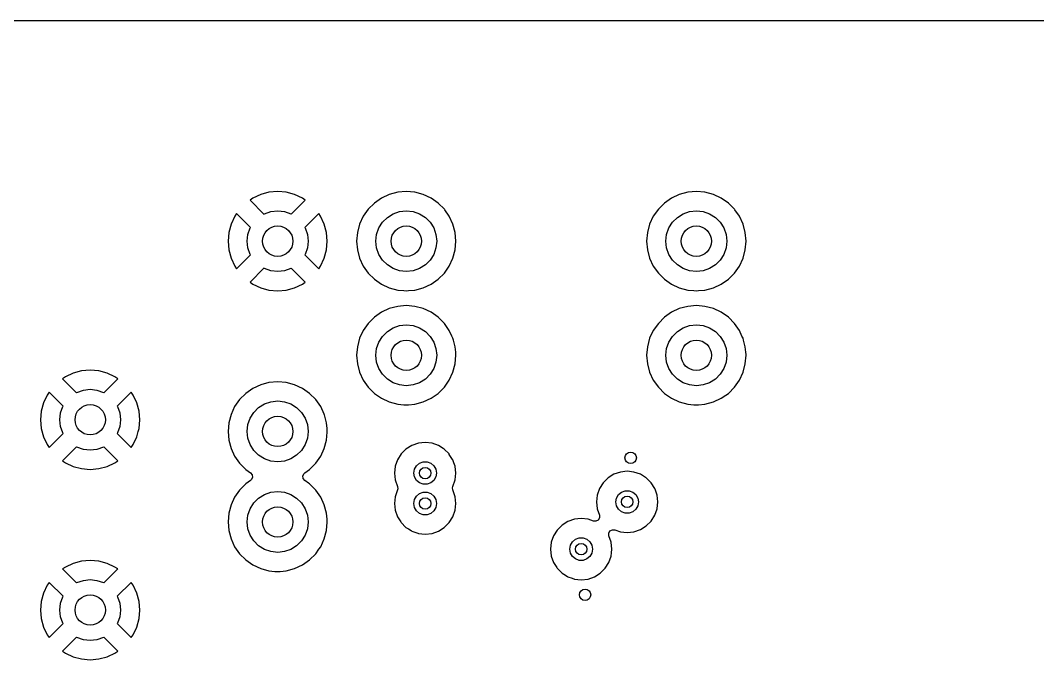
# Model space of a CAD drawing. Extents: x 2.85 to 10.26, y -4.55 to -2.42.
# Drawn here: x 5.699 to 6.752, y -3.083 to -2.421 of the extents above; entities that cross this region are included whole.
import ezdxf

# ---------------------------------------------------------------- set-up
doc = ezdxf.new("R2010")
doc.units = 0
doc.header["$MEASUREMENT"] = 0
doc.layers.add('BLACK', color=7, linetype='CONTINUOUS')

msp = doc.modelspace()

# ---------------------------------------------------------------- linework, layer by layer
at = {"layer": 'BLACK', "linetype": 'CONTINUOUS'}
for p, q in [((3.8435, -2.4213), (10.0473, -2.4213)), ((5.9656, -2.5984), (5.9566, -2.5992)), ((5.9745, -2.5992), (5.9656, -2.5984)), ((5.9656, -2.5984), (5.9656, -2.5984)), ((6.0986, -2.5984), (6.0897, -2.5992)), ((6.1075, -2.5992), (6.0986, -2.5984)), ((6.0986, -2.5984), (6.0986, -2.5984)), ((6.3986, -2.5984), (6.3897, -2.5992)), ((6.4075, -2.5992), (6.3986, -2.5984)), ((6.3986, -2.5984), (6.3986, -2.5984)), ((5.9399, -2.6053), (5.937, -2.6073)), ((5.937, -2.6073), (5.937, -2.6073)), ((5.937, -2.6073), (5.9514, -2.6217)), ((5.948, -2.6015), (5.9399, -2.6053)), ((5.9399, -2.6053), (5.9399, -2.6053)), ((5.9566, -2.5992), (5.948, -2.6015)), ((5.948, -2.6015), (5.948, -2.6015)), ((5.9566, -2.5992), (5.9566, -2.5992)), ((5.9831, -2.6015), (5.9745, -2.5992)), ((5.9745, -2.5992), (5.9745, -2.5992)), ((5.9797, -2.6217), (5.9941, -2.6073)), ((5.9912, -2.6053), (5.9831, -2.6015)), ((5.9831, -2.6015), (5.9831, -2.6015)), ((5.9941, -2.6073), (5.9912, -2.6053)), ((6.0729, -2.6053), (6.0656, -2.6104)), ((6.081, -2.6015), (6.0729, -2.6053)), ((6.0729, -2.6053), (6.0729, -2.6053)), ((6.0897, -2.5992), (6.081, -2.6015)), ((6.081, -2.6015), (6.081, -2.6015)), ((6.0897, -2.5992), (6.0897, -2.5992)), ((6.1162, -2.6015), (6.1075, -2.5992)), ((6.1075, -2.5992), (6.1075, -2.5992)), ((6.1075, -2.5992), (6.1075, -2.5992)), ((6.1075, -2.5992), (6.1075, -2.5992)), ((6.1075, -2.5992), (6.1075, -2.5992)), ((6.1243, -2.6053), (6.1162, -2.6015)), ((6.1162, -2.6015), (6.1162, -2.6015)), ((6.1317, -2.6104), (6.1243, -2.6053)), ((6.1243, -2.6053), (6.1243, -2.6053)), ((6.3729, -2.6053), (6.3656, -2.6104)), ((6.381, -2.6015), (6.3729, -2.6053)), ((6.3729, -2.6053), (6.3729, -2.6053)), ((6.3897, -2.5992), (6.381, -2.6015)), ((6.381, -2.6015), (6.381, -2.6015)), ((6.3897, -2.5992), (6.3897, -2.5992)), ((6.4162, -2.6015), (6.4075, -2.5992)), ((6.4075, -2.5992), (6.4075, -2.5992)), ((6.4075, -2.5992), (6.4075, -2.5992)), ((6.4075, -2.5992), (6.4075, -2.5992)), ((6.4075, -2.5992), (6.4075, -2.5992)), ((6.4243, -2.6053), (6.4162, -2.6015)), ((6.4162, -2.6015), (6.4162, -2.6015)), ((6.4317, -2.6104), (6.4243, -2.6053)), ((6.4243, -2.6053), (6.4243, -2.6053)), ((5.9519, -2.6214), (5.9585, -2.6191)), ((5.9585, -2.6191), (5.9656, -2.6183)), ((5.9656, -2.6183), (5.9726, -2.6191)), ((5.9726, -2.6191), (5.9792, -2.6214)), ((6.0593, -2.6168), (6.0541, -2.6241)), ((6.0656, -2.6104), (6.0593, -2.6168)), ((6.085, -2.6214), (6.0916, -2.6191)), ((6.0916, -2.6191), (6.0986, -2.6183)), ((6.0986, -2.6183), (6.1056, -2.6191)), ((6.1056, -2.6191), (6.1123, -2.6214)), ((6.138, -2.6168), (6.1317, -2.6104)), ((6.1385, -2.6174), (6.138, -2.6168)), ((6.1431, -2.6241), (6.1385, -2.6174)), ((6.3593, -2.6168), (6.3541, -2.6241)), ((6.3656, -2.6104), (6.3593, -2.6168)), ((6.385, -2.6214), (6.3916, -2.6191)), ((6.3916, -2.6191), (6.3986, -2.6183)), ((6.3986, -2.6183), (6.4056, -2.6191)), ((6.4056, -2.6191), (6.4123, -2.6214)), ((6.438, -2.6168), (6.4317, -2.6104)), ((6.4385, -2.6174), (6.438, -2.6168)), ((6.4431, -2.6241), (6.4385, -2.6174)), ((5.9211, -2.6241), (5.9173, -2.6322)), ((5.9231, -2.6212), (5.9211, -2.6241)), ((5.9211, -2.6241), (5.9211, -2.6241)), ((5.9375, -2.6357), (5.9231, -2.6212)), ((5.9231, -2.6212), (5.9231, -2.6212)), ((5.9514, -2.6217), (5.9519, -2.6214)), ((5.9792, -2.6214), (5.9797, -2.6217)), ((6.008, -2.6212), (5.9936, -2.6357)), ((6.01, -2.6241), (6.008, -2.6212)), ((6.0138, -2.6322), (6.01, -2.6241)), ((6.01, -2.6241), (6.01, -2.6241)), ((6.0541, -2.6241), (6.0503, -2.6322)), ((6.0541, -2.6241), (6.0541, -2.6241)), ((6.0702, -2.6361), (6.074, -2.6302)), ((6.074, -2.6302), (6.079, -2.6252)), ((6.079, -2.6252), (6.085, -2.6214)), ((6.1123, -2.6214), (6.1183, -2.6252)), ((6.1183, -2.6252), (6.1232, -2.6302)), ((6.1232, -2.6302), (6.127, -2.6361)), ((6.1469, -2.6322), (6.1431, -2.6241)), ((6.3541, -2.6241), (6.3503, -2.6322)), ((6.3541, -2.6241), (6.3541, -2.6241)), ((6.3702, -2.6361), (6.374, -2.6302)), ((6.374, -2.6302), (6.379, -2.6252)), ((6.379, -2.6252), (6.385, -2.6214)), ((6.4123, -2.6214), (6.4183, -2.6252)), ((6.4183, -2.6252), (6.4232, -2.6302)), ((6.4232, -2.6302), (6.427, -2.6361)), ((6.4469, -2.6322), (6.4431, -2.6241)), ((5.915, -2.6409), (5.9142, -2.6498)), ((5.9173, -2.6322), (5.915, -2.6409)), ((5.915, -2.6409), (5.915, -2.6409)), ((5.9173, -2.6322), (5.9173, -2.6322)), ((5.9348, -2.6428), (5.9372, -2.6361)), ((5.9372, -2.6361), (5.9375, -2.6357)), ((5.9936, -2.6357), (5.9939, -2.6361)), ((5.9939, -2.6361), (5.9963, -2.6428)), ((6.0161, -2.6409), (6.0138, -2.6322)), ((6.0138, -2.6322), (6.0138, -2.6322)), ((6.0169, -2.6498), (6.0161, -2.6409)), ((6.0161, -2.6409), (6.0161, -2.6409)), ((6.048, -2.6409), (6.0472, -2.6498)), ((6.0503, -2.6322), (6.048, -2.6409)), ((6.048, -2.6409), (6.048, -2.6409)), ((6.0503, -2.6322), (6.0503, -2.6322)), ((6.0679, -2.6428), (6.0702, -2.6361)), ((6.127, -2.6361), (6.1293, -2.6428)), ((6.1492, -2.6409), (6.1469, -2.6322)), ((6.15, -2.6498), (6.1492, -2.6409)), ((6.348, -2.6409), (6.3472, -2.6498)), ((6.3503, -2.6322), (6.348, -2.6409)), ((6.348, -2.6409), (6.348, -2.6409)), ((6.3503, -2.6322), (6.3503, -2.6322)), ((6.3679, -2.6428), (6.3702, -2.6361)), ((6.427, -2.6361), (6.4293, -2.6428)), ((6.4492, -2.6409), (6.4469, -2.6322)), ((6.45, -2.6498), (6.4492, -2.6409)), ((5.9142, -2.6498), (5.915, -2.6587)), ((5.9142, -2.6498), (5.9142, -2.6498)), ((5.9341, -2.6498), (5.9348, -2.6428)), ((5.9348, -2.6568), (5.9341, -2.6498)), ((5.9963, -2.6428), (5.997, -2.6498)), ((5.997, -2.6498), (5.9963, -2.6568)), ((6.0161, -2.6587), (6.0169, -2.6498)), ((6.0169, -2.6498), (6.0169, -2.6498)), ((6.0169, -2.6498), (6.0169, -2.6498)), ((6.0472, -2.6498), (6.048, -2.6587)), ((6.0472, -2.6498), (6.0472, -2.6498)), ((6.0671, -2.6498), (6.0679, -2.6428)), ((6.0679, -2.6568), (6.0671, -2.6498)), ((6.1293, -2.6428), (6.1301, -2.6498)), ((6.1301, -2.6498), (6.1293, -2.6568)), ((6.1492, -2.6587), (6.15, -2.6498)), ((6.15, -2.6498), (6.15, -2.6498)), ((6.3472, -2.6498), (6.348, -2.6587)), ((6.3472, -2.6498), (6.3472, -2.6498)), ((6.3671, -2.6498), (6.3679, -2.6428)), ((6.3679, -2.6568), (6.3671, -2.6498)), ((6.4293, -2.6428), (6.4301, -2.6498)), ((6.4301, -2.6498), (6.4293, -2.6568)), ((6.4492, -2.6587), (6.45, -2.6498)), ((5.915, -2.6587), (5.915, -2.6587)), ((5.915, -2.6587), (5.9173, -2.6674)), ((5.9372, -2.6635), (5.9348, -2.6568)), ((5.9963, -2.6568), (5.9939, -2.6635)), ((6.0138, -2.6674), (6.0161, -2.6587)), ((6.0161, -2.6587), (6.0161, -2.6587)), ((6.048, -2.6587), (6.048, -2.6587)), ((6.048, -2.6587), (6.0503, -2.6674)), ((6.0702, -2.6635), (6.0679, -2.6568)), ((6.1293, -2.6568), (6.127, -2.6635)), ((6.1469, -2.6674), (6.1492, -2.6587)), ((6.348, -2.6587), (6.348, -2.6587)), ((6.348, -2.6587), (6.3503, -2.6674)), ((6.3702, -2.6635), (6.3679, -2.6568)), ((6.4293, -2.6568), (6.427, -2.6635)), ((6.4469, -2.6674), (6.4492, -2.6587)), ((5.9173, -2.6674), (5.9173, -2.6674)), ((5.9173, -2.6674), (5.9211, -2.6755)), ((5.9231, -2.6784), (5.9375, -2.664)), ((5.9375, -2.664), (5.9372, -2.6635)), ((5.9939, -2.6635), (5.9936, -2.664)), ((5.9936, -2.664), (6.008, -2.6784)), ((6.01, -2.6755), (6.0138, -2.6674)), ((6.0138, -2.6674), (6.0138, -2.6674)), ((6.0503, -2.6674), (6.0503, -2.6674)), ((6.0503, -2.6674), (6.0541, -2.6755)), ((6.074, -2.6694), (6.0702, -2.6635)), ((6.079, -2.6744), (6.074, -2.6694)), ((6.1232, -2.6694), (6.1183, -2.6744)), ((6.127, -2.6635), (6.1232, -2.6694)), ((6.1431, -2.6755), (6.1469, -2.6674)), ((6.3503, -2.6674), (6.3503, -2.6674)), ((6.3503, -2.6674), (6.3541, -2.6755)), ((6.374, -2.6694), (6.3702, -2.6635)), ((6.379, -2.6744), (6.374, -2.6694)), ((6.4232, -2.6694), (6.4183, -2.6744)), ((6.427, -2.6635), (6.4232, -2.6694)), ((6.4431, -2.6755), (6.4469, -2.6674)), ((5.9211, -2.6755), (5.9231, -2.6784)), ((5.9514, -2.6779), (5.937, -2.6923)), ((5.9519, -2.6782), (5.9514, -2.6779)), ((5.9585, -2.6805), (5.9519, -2.6782)), ((5.9656, -2.6813), (5.9585, -2.6805)), ((5.9726, -2.6805), (5.9656, -2.6813)), ((5.9792, -2.6782), (5.9726, -2.6805)), ((5.9797, -2.6779), (5.9792, -2.6782)), ((5.9941, -2.6923), (5.9797, -2.6779)), ((6.008, -2.6784), (6.01, -2.6755)), ((6.0541, -2.6755), (6.0541, -2.6755)), ((6.0541, -2.6755), (6.0593, -2.6828)), ((6.0593, -2.6828), (6.0656, -2.6892)), ((6.085, -2.6782), (6.079, -2.6744)), ((6.0916, -2.6805), (6.085, -2.6782)), ((6.0986, -2.6813), (6.0916, -2.6805)), ((6.1056, -2.6805), (6.0986, -2.6813)), ((6.1123, -2.6782), (6.1056, -2.6805)), ((6.1183, -2.6744), (6.1123, -2.6782)), ((6.1317, -2.6892), (6.138, -2.6828)), ((6.138, -2.6828), (6.1431, -2.6755)), ((6.3541, -2.6755), (6.3541, -2.6755)), ((6.3541, -2.6755), (6.3593, -2.6828)), ((6.3593, -2.6828), (6.3656, -2.6892)), ((6.385, -2.6782), (6.379, -2.6744)), ((6.3916, -2.6805), (6.385, -2.6782)), ((6.3986, -2.6813), (6.3916, -2.6805)), ((6.4056, -2.6805), (6.3986, -2.6813)), ((6.4123, -2.6782), (6.4056, -2.6805)), ((6.4183, -2.6744), (6.4123, -2.6782)), ((6.4317, -2.6892), (6.438, -2.6828)), ((6.438, -2.6828), (6.4431, -2.6755)), ((5.937, -2.6923), (5.9399, -2.6943)), ((5.9912, -2.6943), (5.9941, -2.6923)), ((6.0656, -2.6892), (6.0656, -2.6892)), ((6.0656, -2.6892), (6.0729, -2.6943)), ((6.1243, -2.6943), (6.1317, -2.6892)), ((6.3656, -2.6892), (6.3656, -2.6892)), ((6.3656, -2.6892), (6.3729, -2.6943)), ((6.4243, -2.6943), (6.4317, -2.6892)), ((5.9399, -2.6943), (5.9399, -2.6943)), ((5.9399, -2.6943), (5.948, -2.6981)), ((5.948, -2.6981), (5.948, -2.6981)), ((5.948, -2.6981), (5.9566, -2.7004)), ((5.9566, -2.7004), (5.9566, -2.7004)), ((5.9566, -2.7004), (5.9656, -2.7012)), ((5.9656, -2.7012), (5.9745, -2.7004)), ((5.9656, -2.7012), (5.9656, -2.7012)), ((5.9745, -2.7004), (5.9831, -2.6981)), ((5.9745, -2.7004), (5.9745, -2.7004)), ((5.9831, -2.6981), (5.9912, -2.6943)), ((5.9831, -2.6981), (5.9831, -2.6981)), ((6.0729, -2.6943), (6.081, -2.6981)), ((6.081, -2.6981), (6.0897, -2.7004)), ((6.0897, -2.7004), (6.0961, -2.701)), ((6.0961, -2.701), (6.0986, -2.7012)), ((6.0986, -2.7012), (6.1009, -2.701)), ((6.0986, -2.7012), (6.0986, -2.7012)), ((6.0986, -2.7012), (6.0986, -2.7012)), ((6.1009, -2.701), (6.1075, -2.7004)), ((6.1075, -2.7004), (6.1162, -2.6981)), ((6.1162, -2.6981), (6.1243, -2.6943)), ((6.3729, -2.6943), (6.381, -2.6981)), ((6.381, -2.6981), (6.3897, -2.7004)), ((6.3897, -2.7004), (6.3961, -2.701)), ((6.3961, -2.701), (6.3986, -2.7012)), ((6.3986, -2.7012), (6.4009, -2.701)), ((6.3986, -2.7012), (6.3986, -2.7012)), ((6.3986, -2.7012), (6.3986, -2.7012)), ((6.4009, -2.701), (6.4075, -2.7004)), ((6.4075, -2.7004), (6.4162, -2.6981)), ((6.4162, -2.6981), (6.4243, -2.6943)), ((6.0729, -2.7234), (6.0656, -2.7285)), ((6.081, -2.7196), (6.0729, -2.7234)), ((6.0729, -2.7234), (6.0729, -2.7234)), ((6.0897, -2.7173), (6.081, -2.7196)), ((6.081, -2.7196), (6.081, -2.7196)), ((6.0986, -2.7165), (6.0897, -2.7173)), ((6.0897, -2.7173), (6.0897, -2.7173)), ((6.1075, -2.7173), (6.0986, -2.7165)), ((6.0986, -2.7165), (6.0986, -2.7165)), ((6.1162, -2.7196), (6.1075, -2.7173)), ((6.1075, -2.7173), (6.1075, -2.7173)), ((6.1075, -2.7173), (6.1075, -2.7173)), ((6.1075, -2.7173), (6.1075, -2.7173)), ((6.1075, -2.7173), (6.1075, -2.7173)), ((6.1243, -2.7234), (6.1162, -2.7196)), ((6.1162, -2.7196), (6.1162, -2.7196)), ((6.1317, -2.7285), (6.1243, -2.7234)), ((6.1243, -2.7234), (6.1243, -2.7234)), ((6.3729, -2.7234), (6.3656, -2.7285)), ((6.381, -2.7196), (6.3729, -2.7234)), ((6.3729, -2.7234), (6.3729, -2.7234)), ((6.3897, -2.7173), (6.381, -2.7196)), ((6.381, -2.7196), (6.381, -2.7196)), ((6.3986, -2.7165), (6.3897, -2.7173)), ((6.3897, -2.7173), (6.3897, -2.7173)), ((6.4075, -2.7173), (6.3986, -2.7165)), ((6.3986, -2.7165), (6.3986, -2.7165)), ((6.4162, -2.7196), (6.4075, -2.7173)), ((6.4075, -2.7173), (6.4075, -2.7173)), ((6.4075, -2.7173), (6.4075, -2.7173)), ((6.4075, -2.7173), (6.4075, -2.7173)), ((6.4075, -2.7173), (6.4075, -2.7173)), ((6.4243, -2.7234), (6.4162, -2.7196)), ((6.4162, -2.7196), (6.4162, -2.7196)), ((6.4317, -2.7285), (6.4243, -2.7234)), ((6.4243, -2.7234), (6.4243, -2.7234)), ((6.0593, -2.7349), (6.0541, -2.7422)), ((6.0656, -2.7285), (6.0593, -2.7349)), ((6.138, -2.7349), (6.1317, -2.7285)), ((6.1381, -2.735), (6.138, -2.7349)), ((6.1431, -2.7422), (6.1381, -2.735)), ((6.3593, -2.7349), (6.3541, -2.7422)), ((6.3656, -2.7285), (6.3593, -2.7349)), ((6.438, -2.7349), (6.4317, -2.7285)), ((6.4381, -2.735), (6.438, -2.7349)), ((6.4431, -2.7422), (6.4381, -2.735)), ((6.0541, -2.7422), (6.0503, -2.7503)), ((6.0541, -2.7422), (6.0541, -2.7422)), ((6.074, -2.7483), (6.079, -2.7433)), ((6.079, -2.7433), (6.085, -2.7395)), ((6.085, -2.7395), (6.0916, -2.7372)), ((6.0916, -2.7372), (6.0986, -2.7364)), ((6.0986, -2.7364), (6.1056, -2.7372)), ((6.1056, -2.7372), (6.1123, -2.7395)), ((6.1123, -2.7395), (6.1183, -2.7433)), ((6.1183, -2.7433), (6.1232, -2.7483)), ((6.1458, -2.748), (6.1431, -2.7422)), ((6.3541, -2.7422), (6.3503, -2.7503)), ((6.3541, -2.7422), (6.3541, -2.7422)), ((6.374, -2.7483), (6.379, -2.7433)), ((6.379, -2.7433), (6.385, -2.7395)), ((6.385, -2.7395), (6.3916, -2.7372)), ((6.3916, -2.7372), (6.3986, -2.7364)), ((6.3986, -2.7364), (6.4056, -2.7372)), ((6.4056, -2.7372), (6.4123, -2.7395)), ((6.4123, -2.7395), (6.4183, -2.7433)), ((6.4183, -2.7433), (6.4232, -2.7483)), ((6.4458, -2.748), (6.4431, -2.7422)), ((6.0503, -2.7503), (6.048, -2.759)), ((6.0503, -2.7503), (6.0503, -2.7503)), ((6.0679, -2.7609), (6.0702, -2.7542)), ((6.0702, -2.7542), (6.074, -2.7483)), ((6.1232, -2.7483), (6.127, -2.7542)), ((6.127, -2.7542), (6.1293, -2.7609)), ((6.1469, -2.7503), (6.1458, -2.748)), ((6.1475, -2.7524), (6.1469, -2.7503)), ((6.1469, -2.7503), (6.1469, -2.7503)), ((6.1492, -2.759), (6.1475, -2.7524)), ((6.3503, -2.7503), (6.348, -2.759)), ((6.3503, -2.7503), (6.3503, -2.7503)), ((6.3679, -2.7609), (6.3702, -2.7542)), ((6.3702, -2.7542), (6.374, -2.7483)), ((6.4232, -2.7483), (6.427, -2.7542)), ((6.427, -2.7542), (6.4293, -2.7609)), ((6.4469, -2.7503), (6.4458, -2.748)), ((6.4475, -2.7524), (6.4469, -2.7503)), ((6.4469, -2.7503), (6.4469, -2.7503)), ((6.4492, -2.759), (6.4475, -2.7524)), ((6.048, -2.759), (6.0472, -2.7679)), ((6.048, -2.759), (6.048, -2.759)), ((6.0671, -2.7679), (6.0679, -2.7609)), ((6.1293, -2.7609), (6.1301, -2.7679)), ((6.1497, -2.7648), (6.1492, -2.759)), ((6.1499, -2.7671), (6.1497, -2.7648)), ((6.15, -2.7679), (6.1499, -2.7671)), ((6.348, -2.759), (6.3472, -2.7679)), ((6.348, -2.759), (6.348, -2.759)), ((6.3671, -2.7679), (6.3679, -2.7609)), ((6.4293, -2.7609), (6.4301, -2.7679)), ((6.4497, -2.7648), (6.4492, -2.759)), ((6.45, -2.7671), (6.4497, -2.7648)), ((6.45, -2.7679), (6.45, -2.7671)), ((6.0472, -2.7679), (6.0472, -2.7679)), ((6.0472, -2.7679), (6.048, -2.7768)), ((6.048, -2.7768), (6.048, -2.7768)), ((6.048, -2.7768), (6.0503, -2.7855)), ((6.0679, -2.7749), (6.0671, -2.7679)), ((6.0702, -2.7816), (6.0679, -2.7749)), ((6.1293, -2.7749), (6.127, -2.7816)), ((6.1301, -2.7679), (6.1293, -2.7749)), ((6.1469, -2.7855), (6.1492, -2.7768)), ((6.1492, -2.7768), (6.15, -2.7679)), ((6.15, -2.7679), (6.15, -2.7679)), ((6.3472, -2.7679), (6.348, -2.7768)), ((6.3472, -2.7679), (6.3472, -2.7679)), ((6.348, -2.7768), (6.348, -2.7768)), ((6.348, -2.7768), (6.3503, -2.7855)), ((6.3679, -2.7749), (6.3671, -2.7679)), ((6.3702, -2.7816), (6.3679, -2.7749)), ((6.4293, -2.7749), (6.427, -2.7816)), ((6.4301, -2.7679), (6.4293, -2.7749)), ((6.4469, -2.7855), (6.4492, -2.7768)), ((6.4492, -2.7768), (6.45, -2.7679)), ((5.7541, -2.7864), (5.746, -2.7902)), ((5.7627, -2.784), (5.7541, -2.7864)), ((5.7541, -2.7864), (5.7541, -2.7864)), ((5.7717, -2.7833), (5.7627, -2.784)), ((5.7627, -2.784), (5.7627, -2.784)), ((5.7806, -2.784), (5.7717, -2.7833)), ((5.7717, -2.7833), (5.7717, -2.7833)), ((5.7892, -2.7864), (5.7806, -2.784)), ((5.7806, -2.784), (5.7806, -2.784)), ((5.7973, -2.7902), (5.7892, -2.7864)), ((5.7892, -2.7864), (5.7892, -2.7864)), ((6.0503, -2.7855), (6.0503, -2.7855)), ((6.0503, -2.7855), (6.0541, -2.7936)), ((6.074, -2.7876), (6.0702, -2.7816)), ((6.079, -2.7925), (6.074, -2.7876)), ((6.1232, -2.7876), (6.1183, -2.7925)), ((6.127, -2.7816), (6.1232, -2.7876)), ((6.1431, -2.7936), (6.1469, -2.7855)), ((6.3503, -2.7855), (6.3503, -2.7855)), ((6.3503, -2.7855), (6.3541, -2.7936)), ((6.374, -2.7876), (6.3702, -2.7816)), ((6.379, -2.7925), (6.374, -2.7876)), ((6.4232, -2.7876), (6.4183, -2.7925)), ((6.427, -2.7816), (6.4232, -2.7876)), ((6.4431, -2.7936), (6.4469, -2.7855)), ((5.746, -2.7902), (5.7431, -2.7922)), ((5.7431, -2.7922), (5.7431, -2.7922)), ((5.7431, -2.7922), (5.7575, -2.8066)), ((5.746, -2.7902), (5.746, -2.7902)), ((5.7858, -2.8066), (5.8002, -2.7922)), ((5.8002, -2.7922), (5.7973, -2.7902)), ((5.948, -2.7984), (5.9399, -2.8021)), ((5.9566, -2.796), (5.948, -2.7984)), ((5.948, -2.7984), (5.948, -2.7984)), ((5.9656, -2.7953), (5.9566, -2.796)), ((5.9566, -2.796), (5.9566, -2.796)), ((5.9745, -2.796), (5.9656, -2.7953)), ((5.9656, -2.7953), (5.9656, -2.7953)), ((5.9831, -2.7984), (5.9745, -2.796)), ((5.9745, -2.796), (5.9745, -2.796)), ((5.9745, -2.796), (5.9745, -2.796)), ((5.9745, -2.796), (5.9745, -2.796)), ((5.9745, -2.796), (5.9745, -2.796)), ((5.9912, -2.8021), (5.9831, -2.7984)), ((5.9831, -2.7984), (5.9831, -2.7984)), ((6.0541, -2.7936), (6.0541, -2.7936)), ((6.0541, -2.7936), (6.0593, -2.801)), ((6.085, -2.7963), (6.079, -2.7925)), ((6.0916, -2.7986), (6.085, -2.7963)), ((6.0986, -2.7994), (6.0916, -2.7986)), ((6.1056, -2.7986), (6.0986, -2.7994)), ((6.1123, -2.7963), (6.1056, -2.7986)), ((6.1183, -2.7925), (6.1123, -2.7963)), ((6.138, -2.801), (6.1431, -2.7936)), ((6.3541, -2.7936), (6.3541, -2.7936)), ((6.3541, -2.7936), (6.3593, -2.801)), ((6.385, -2.7963), (6.379, -2.7925)), ((6.3916, -2.7986), (6.385, -2.7963)), ((6.3986, -2.7994), (6.3916, -2.7986)), ((6.4056, -2.7986), (6.3986, -2.7994)), ((6.4123, -2.7963), (6.4056, -2.7986)), ((6.4183, -2.7925), (6.4123, -2.7963)), ((6.438, -2.801), (6.4431, -2.7936)), ((5.7272, -2.809), (5.7234, -2.8171)), ((5.7292, -2.8061), (5.7272, -2.809)), ((5.7272, -2.809), (5.7272, -2.809)), ((5.7436, -2.8205), (5.7292, -2.8061)), ((5.7292, -2.8061), (5.7292, -2.8061)), ((5.7575, -2.8066), (5.758, -2.8063)), ((5.758, -2.8063), (5.7646, -2.8039)), ((5.7646, -2.8039), (5.7717, -2.8031)), ((5.7717, -2.8031), (5.7787, -2.8039)), ((5.7787, -2.8039), (5.7853, -2.8063)), ((5.7853, -2.8063), (5.7858, -2.8066)), ((5.8141, -2.8061), (5.7997, -2.8205)), ((5.8161, -2.809), (5.8141, -2.8061)), ((5.8199, -2.8171), (5.8161, -2.809)), ((5.8161, -2.809), (5.8161, -2.809)), ((5.9325, -2.8073), (5.9262, -2.8136)), ((5.9399, -2.8021), (5.9325, -2.8073)), ((5.9399, -2.8021), (5.9399, -2.8021)), ((5.9986, -2.8073), (5.9912, -2.8021)), ((5.9912, -2.8021), (5.9912, -2.8021)), ((6.0049, -2.8136), (5.9986, -2.8073)), ((6.0593, -2.801), (6.0656, -2.8073)), ((6.0656, -2.8073), (6.0656, -2.8073)), ((6.0656, -2.8073), (6.0729, -2.8124)), ((6.1243, -2.8124), (6.1317, -2.8073)), ((6.1317, -2.8073), (6.138, -2.801)), ((6.3593, -2.801), (6.3656, -2.8073)), ((6.3656, -2.8073), (6.3656, -2.8073)), ((6.3656, -2.8073), (6.3729, -2.8124)), ((6.4243, -2.8124), (6.4291, -2.8091)), ((6.4291, -2.8091), (6.4317, -2.8073)), ((6.4317, -2.8073), (6.438, -2.801)), ((5.7234, -2.8171), (5.7211, -2.8257)), ((5.7234, -2.8171), (5.7234, -2.8171)), ((5.8222, -2.8257), (5.8199, -2.8171)), ((5.8199, -2.8171), (5.8199, -2.8171)), ((5.9262, -2.8136), (5.921, -2.821)), ((5.9459, -2.822), (5.9519, -2.8183)), ((5.9519, -2.8183), (5.9585, -2.8159)), ((5.9585, -2.8159), (5.9656, -2.8152)), ((5.9656, -2.8152), (5.9726, -2.8159)), ((5.9726, -2.8159), (5.9792, -2.8183)), ((5.9792, -2.8183), (5.9852, -2.822)), ((6.0101, -2.821), (6.0049, -2.8136)), ((6.0049, -2.8136), (6.0049, -2.8136)), ((6.0729, -2.8124), (6.081, -2.8162)), ((6.081, -2.8162), (6.0897, -2.8185)), ((6.0897, -2.8185), (6.0961, -2.8191)), ((6.0961, -2.8191), (6.0986, -2.8193)), ((6.0986, -2.8193), (6.1009, -2.8191)), ((6.0986, -2.8193), (6.0986, -2.8193)), ((6.0986, -2.8193), (6.0986, -2.8193)), ((6.1009, -2.8191), (6.1075, -2.8185)), ((6.1075, -2.8185), (6.1162, -2.8162)), ((6.1162, -2.8162), (6.1243, -2.8124)), ((6.3729, -2.8124), (6.381, -2.8162)), ((6.381, -2.8162), (6.3897, -2.8185)), ((6.3897, -2.8185), (6.3961, -2.8191)), ((6.3961, -2.8191), (6.3986, -2.8193)), ((6.3986, -2.8193), (6.4009, -2.8191)), ((6.3986, -2.8193), (6.3986, -2.8193)), ((6.3986, -2.8193), (6.3986, -2.8193)), ((6.4009, -2.8191), (6.4075, -2.8185)), ((6.4075, -2.8185), (6.4162, -2.8162)), ((6.4162, -2.8162), (6.4243, -2.8124)), ((5.7211, -2.8257), (5.7203, -2.8346)), ((5.7211, -2.8257), (5.7211, -2.8257)), ((5.7402, -2.8346), (5.7409, -2.8276)), ((5.7409, -2.8276), (5.7433, -2.821)), ((5.7433, -2.821), (5.7436, -2.8205)), ((5.7997, -2.8205), (5.8, -2.821)), ((5.8, -2.821), (5.8024, -2.8276)), ((5.8024, -2.8276), (5.8031, -2.8346)), ((5.823, -2.8346), (5.8222, -2.8257)), ((5.8222, -2.8257), (5.8222, -2.8257)), ((5.9173, -2.8291), (5.9149, -2.8377)), ((5.921, -2.821), (5.9173, -2.8291)), ((5.9173, -2.8291), (5.9173, -2.8291)), ((5.921, -2.821), (5.921, -2.821)), ((5.9372, -2.833), (5.9409, -2.827)), ((5.9409, -2.827), (5.9459, -2.822)), ((5.9852, -2.822), (5.9902, -2.827)), ((5.9902, -2.827), (5.9939, -2.833)), ((6.0137, -2.8287), (6.0101, -2.821)), ((6.0138, -2.8291), (6.0137, -2.8287)), ((6.0139, -2.8294), (6.0138, -2.8291)), ((6.0138, -2.8291), (6.0138, -2.8291)), ((6.0162, -2.8377), (6.0139, -2.8294)), ((5.7203, -2.8346), (5.7211, -2.8436)), ((5.7203, -2.8346), (5.7203, -2.8346)), ((5.7409, -2.8417), (5.7402, -2.8346)), ((5.8031, -2.8346), (5.8024, -2.8417)), ((5.8222, -2.8436), (5.823, -2.8346)), ((5.823, -2.8346), (5.823, -2.8346)), ((5.9149, -2.8377), (5.9142, -2.8467)), ((5.9149, -2.8377), (5.9149, -2.8377)), ((5.9341, -2.8467), (5.9348, -2.8396)), ((5.9348, -2.8396), (5.9372, -2.833)), ((5.9939, -2.833), (5.9963, -2.8396)), ((5.9963, -2.8396), (5.997, -2.8467)), ((6.0167, -2.8436), (6.0162, -2.8377)), ((5.7211, -2.8436), (5.7211, -2.8436)), ((5.7211, -2.8436), (5.7234, -2.8522)), ((5.7292, -2.8632), (5.7436, -2.8488)), ((5.7433, -2.8483), (5.7409, -2.8417)), ((5.7436, -2.8488), (5.7433, -2.8483)), ((5.8, -2.8483), (5.7997, -2.8488)), ((5.7997, -2.8488), (5.8141, -2.8632)), ((5.8024, -2.8417), (5.8, -2.8483)), ((5.8199, -2.8522), (5.8214, -2.8467)), ((5.8214, -2.8467), (5.8222, -2.8436)), ((5.8222, -2.8436), (5.8222, -2.8436)), ((5.9142, -2.8467), (5.9149, -2.8556)), ((5.9142, -2.8467), (5.9142, -2.8467)), ((5.9348, -2.8537), (5.9341, -2.8467)), ((5.997, -2.8467), (5.9963, -2.8537)), ((6.0162, -2.8556), (6.0169, -2.8473)), ((6.0169, -2.8467), (6.0167, -2.8436)), ((6.0169, -2.8473), (6.0169, -2.8467)), ((6.0169, -2.8467), (6.0169, -2.8467)), ((5.7234, -2.8522), (5.7234, -2.8522)), ((5.7234, -2.8522), (5.7272, -2.8603)), ((5.7272, -2.8603), (5.7292, -2.8632)), ((5.8141, -2.8632), (5.8161, -2.8603)), ((5.8161, -2.8603), (5.8199, -2.8522)), ((5.8199, -2.8522), (5.8199, -2.8522)), ((5.9149, -2.8556), (5.9149, -2.8556)), ((5.9149, -2.8556), (5.9173, -2.8642)), ((5.9372, -2.8603), (5.9348, -2.8537)), ((5.9409, -2.8663), (5.9372, -2.8603)), ((5.9939, -2.8603), (5.9902, -2.8663)), ((5.9963, -2.8537), (5.9939, -2.8603)), ((6.0138, -2.8642), (6.0162, -2.8556)), ((6.1043, -2.8612), (6.0983, -2.865)), ((6.1111, -2.8588), (6.1043, -2.8612)), ((6.1181, -2.858), (6.1111, -2.8588)), ((6.1111, -2.8588), (6.1111, -2.8588)), ((6.1252, -2.8588), (6.1181, -2.858)), ((6.1181, -2.858), (6.1181, -2.858)), ((6.1319, -2.8612), (6.1252, -2.8588)), ((6.1252, -2.8588), (6.1252, -2.8588)), ((6.1368, -2.8643), (6.1319, -2.8612)), ((5.7575, -2.8627), (5.7431, -2.8771)), ((5.758, -2.863), (5.7575, -2.8627)), ((5.7646, -2.8654), (5.758, -2.863)), ((5.7717, -2.8661), (5.7646, -2.8654)), ((5.7787, -2.8654), (5.7717, -2.8661)), ((5.7853, -2.863), (5.7787, -2.8654)), ((5.7858, -2.8627), (5.7853, -2.863)), ((5.8002, -2.8771), (5.7858, -2.8627)), ((5.9173, -2.8642), (5.9173, -2.8642)), ((5.9173, -2.8642), (5.921, -2.8724)), ((5.921, -2.8724), (5.921, -2.8724)), ((5.921, -2.8724), (5.9262, -2.8797)), ((5.9459, -2.8713), (5.9409, -2.8663)), ((5.9519, -2.875), (5.9459, -2.8713)), ((5.9852, -2.8713), (5.9792, -2.875)), ((5.9902, -2.8663), (5.9852, -2.8713)), ((6.0049, -2.8797), (6.0101, -2.8724)), ((6.0101, -2.8724), (6.0138, -2.8642)), ((6.0933, -2.87), (6.0895, -2.876)), ((6.0983, -2.865), (6.0933, -2.87)), ((6.1379, -2.865), (6.1368, -2.8643)), ((6.1429, -2.87), (6.1379, -2.865)), ((6.1431, -2.8704), (6.1429, -2.87)), ((6.1465, -2.8757), (6.1431, -2.8704)), ((5.7431, -2.8771), (5.746, -2.8791)), ((5.746, -2.8791), (5.746, -2.8791)), ((5.746, -2.8791), (5.7541, -2.8829)), ((5.7541, -2.8829), (5.7541, -2.8829)), ((5.7541, -2.8829), (5.7627, -2.8852)), ((5.7806, -2.8852), (5.7892, -2.8829)), ((5.7892, -2.8829), (5.7973, -2.8791)), ((5.7892, -2.8829), (5.7892, -2.8829)), ((5.7973, -2.8791), (5.8002, -2.8771)), ((5.9262, -2.8797), (5.9325, -2.886)), ((5.9585, -2.8774), (5.9519, -2.875)), ((5.9656, -2.8781), (5.9585, -2.8774)), ((5.9726, -2.8774), (5.9656, -2.8781)), ((5.9792, -2.875), (5.9726, -2.8774)), ((5.9986, -2.886), (6.0049, -2.8797)), ((6.0872, -2.8827), (6.0864, -2.8898)), ((6.0895, -2.876), (6.0872, -2.8827)), ((6.0872, -2.8827), (6.0872, -2.8827)), ((6.107, -2.8857), (6.1091, -2.8822)), ((6.1091, -2.8822), (6.1122, -2.8795)), ((6.1122, -2.8795), (6.1161, -2.8781)), ((6.1161, -2.8781), (6.1202, -2.8781)), ((6.1202, -2.8781), (6.124, -2.8795)), ((6.124, -2.8795), (6.1272, -2.8822)), ((6.1272, -2.8822), (6.1292, -2.8857)), ((6.1467, -2.876), (6.1465, -2.8757)), ((6.1478, -2.8792), (6.1467, -2.876)), ((6.149, -2.8827), (6.1478, -2.8792)), ((6.1498, -2.8898), (6.149, -2.8827)), ((6.149, -2.8827), (6.149, -2.8827)), ((5.7627, -2.8852), (5.7627, -2.8852)), ((5.7627, -2.8852), (5.7717, -2.886)), ((5.7717, -2.886), (5.7806, -2.8852)), ((5.7717, -2.886), (5.7717, -2.886)), ((5.7806, -2.8852), (5.7806, -2.8852)), ((5.9325, -2.886), (5.9375, -2.8895)), ((5.9375, -2.8895), (5.9392, -2.8917)), ((5.9392, -2.8917), (5.9395, -2.8944)), ((5.9916, -2.8926), (5.9929, -2.8902)), ((5.9919, -2.8954), (5.9916, -2.8926)), ((5.9929, -2.8902), (5.9933, -2.8898)), ((5.9933, -2.8898), (5.9936, -2.8895)), ((5.9936, -2.8895), (5.9986, -2.886)), ((6.0864, -2.8898), (6.0872, -2.8968)), ((6.0864, -2.8898), (6.0864, -2.8898)), ((6.1063, -2.8898), (6.107, -2.8857)), ((6.107, -2.8938), (6.1063, -2.8898)), ((6.1292, -2.8857), (6.1299, -2.8898)), ((6.1299, -2.8898), (6.1292, -2.8938)), ((6.149, -2.8968), (6.1498, -2.8898)), ((6.1498, -2.8898), (6.1498, -2.8898)), ((6.3133, -2.891), (6.3073, -2.8948)), ((6.32, -2.8887), (6.3133, -2.891)), ((6.327, -2.8879), (6.32, -2.8887)), ((6.32, -2.8887), (6.32, -2.8887)), ((6.3341, -2.8887), (6.327, -2.8879)), ((6.327, -2.8879), (6.327, -2.8879)), ((6.3408, -2.891), (6.3341, -2.8887)), ((6.3341, -2.8887), (6.3341, -2.8887)), ((6.3461, -2.8944), (6.3408, -2.891)), ((5.9325, -2.901), (5.9262, -2.9073)), ((5.9375, -2.8975), (5.9325, -2.901)), ((5.9382, -2.8968), (5.9375, -2.8975)), ((5.9395, -2.8944), (5.9382, -2.8968)), ((5.9936, -2.8975), (5.9919, -2.8954)), ((5.9973, -2.9001), (5.9936, -2.8975)), ((5.9986, -2.901), (5.9973, -2.9001)), ((6.0049, -2.9073), (5.9986, -2.901)), ((6.0872, -2.8968), (6.0872, -2.8968)), ((6.0872, -2.8968), (6.0896, -2.9038)), ((6.0896, -2.9038), (6.0895, -2.9038)), ((6.0895, -2.9038), (6.0899, -2.9061)), ((6.1091, -2.8974), (6.107, -2.8938)), ((6.1122, -2.9), (6.1091, -2.8974)), ((6.1161, -2.9014), (6.1122, -2.9)), ((6.1202, -2.9014), (6.1161, -2.9014)), ((6.124, -2.9), (6.1202, -2.9014)), ((6.1272, -2.8974), (6.124, -2.9)), ((6.1292, -2.8938), (6.1272, -2.8974)), ((6.1463, -2.9049), (6.1466, -2.9038)), ((6.1466, -2.9038), (6.149, -2.8968)), ((6.1466, -2.9038), (6.1466, -2.9038)), ((6.149, -2.8968), (6.149, -2.8968)), ((6.3022, -2.8998), (6.2985, -2.9059)), ((6.3073, -2.8948), (6.3022, -2.8998)), ((6.3468, -2.8948), (6.3461, -2.8944)), ((6.3496, -2.8976), (6.3468, -2.8948)), ((6.3518, -2.8998), (6.3496, -2.8976)), ((6.3556, -2.9059), (6.3518, -2.8998)), ((5.9262, -2.9073), (5.921, -2.9147)), ((5.9459, -2.9157), (5.9519, -2.912)), ((5.9519, -2.912), (5.9585, -2.9096)), ((5.9585, -2.9096), (5.9656, -2.9089)), ((5.9656, -2.9089), (5.9726, -2.9096)), ((5.9726, -2.9096), (5.9792, -2.912)), ((5.9792, -2.912), (5.9852, -2.9157)), ((6.005, -2.9075), (6.0049, -2.9073)), ((6.0101, -2.9147), (6.005, -2.9075)), ((6.0872, -2.9142), (6.0864, -2.9213)), ((6.0896, -2.9072), (6.0872, -2.9142)), ((6.0872, -2.9142), (6.0872, -2.9142)), ((6.0899, -2.9061), (6.0896, -2.9072)), ((6.0896, -2.9072), (6.0896, -2.9072)), ((6.107, -2.9172), (6.1091, -2.9137)), ((6.1091, -2.9137), (6.1122, -2.911)), ((6.1122, -2.911), (6.1161, -2.9096)), ((6.1161, -2.9096), (6.1202, -2.9096)), ((6.1202, -2.9096), (6.124, -2.911)), ((6.124, -2.911), (6.1272, -2.9137)), ((6.1272, -2.9137), (6.1292, -2.9172)), ((6.1467, -2.9072), (6.1463, -2.9049)), ((6.149, -2.9142), (6.1466, -2.9072)), ((6.1466, -2.9072), (6.1467, -2.9072)), ((6.1498, -2.9213), (6.149, -2.9142)), ((6.149, -2.9142), (6.149, -2.9142)), ((6.2961, -2.9126), (6.2953, -2.9196)), ((6.2985, -2.9059), (6.2961, -2.9126)), ((6.2961, -2.9126), (6.2961, -2.9126)), ((6.3159, -2.9156), (6.318, -2.912)), ((6.318, -2.912), (6.3211, -2.9094)), ((6.3211, -2.9094), (6.325, -2.908)), ((6.325, -2.908), (6.3291, -2.908)), ((6.3291, -2.908), (6.3329, -2.9094)), ((6.3329, -2.9094), (6.3361, -2.912)), ((6.3361, -2.912), (6.3381, -2.9156)), ((6.3562, -2.9075), (6.3556, -2.9059)), ((6.358, -2.9126), (6.3562, -2.9075)), ((6.3588, -2.9196), (6.358, -2.9126)), ((6.358, -2.9126), (6.358, -2.9126)), ((5.9173, -2.9228), (5.9149, -2.9314)), ((5.921, -2.9147), (5.9173, -2.9228)), ((5.9173, -2.9228), (5.9173, -2.9228)), ((5.921, -2.9147), (5.921, -2.9147)), ((5.9372, -2.9267), (5.9409, -2.9207)), ((5.9409, -2.9207), (5.9459, -2.9157)), ((5.9852, -2.9157), (5.9902, -2.9207)), ((5.9902, -2.9207), (5.9939, -2.9267)), ((6.0138, -2.9228), (6.0101, -2.9147)), ((6.0162, -2.9314), (6.0138, -2.9228)), ((6.0864, -2.9213), (6.0864, -2.9213)), ((6.0864, -2.9213), (6.0872, -2.9283)), ((6.1063, -2.9213), (6.107, -2.9172)), ((6.107, -2.9253), (6.1063, -2.9213)), ((6.1292, -2.9172), (6.1299, -2.9213)), ((6.1299, -2.9213), (6.1292, -2.9253)), ((6.149, -2.9283), (6.1498, -2.9213)), ((6.1498, -2.9213), (6.1498, -2.9213)), ((6.2953, -2.9196), (6.2953, -2.9196)), ((6.2953, -2.9196), (6.2961, -2.9267)), ((6.3152, -2.9196), (6.3159, -2.9156)), ((6.3159, -2.9237), (6.3152, -2.9196)), ((6.318, -2.9272), (6.3159, -2.9237)), ((6.3381, -2.9237), (6.3361, -2.9272)), ((6.3381, -2.9156), (6.3388, -2.9196)), ((6.3388, -2.9196), (6.3381, -2.9237)), ((6.358, -2.9267), (6.3588, -2.9196)), ((6.3588, -2.9196), (6.3588, -2.9196)), ((5.9149, -2.9314), (5.9142, -2.9404)), ((5.9149, -2.9314), (5.9149, -2.9314)), ((5.9341, -2.9404), (5.9348, -2.9333)), ((5.9348, -2.9333), (5.9372, -2.9267)), ((5.9939, -2.9267), (5.9963, -2.9333)), ((5.9963, -2.9333), (5.997, -2.9404)), ((6.0167, -2.9376), (6.0162, -2.9314)), ((6.0872, -2.9283), (6.0872, -2.9283)), ((6.0872, -2.9283), (6.0895, -2.935)), ((6.0895, -2.935), (6.0929, -2.9404)), ((6.1091, -2.9289), (6.107, -2.9253)), ((6.1122, -2.9315), (6.1091, -2.9289)), ((6.1161, -2.9329), (6.1122, -2.9315)), ((6.1202, -2.9329), (6.1161, -2.9329)), ((6.124, -2.9315), (6.1202, -2.9329)), ((6.1272, -2.9289), (6.124, -2.9315)), ((6.1292, -2.9253), (6.1272, -2.9289)), ((6.1429, -2.941), (6.1467, -2.935)), ((6.1467, -2.935), (6.149, -2.9283)), ((6.149, -2.9283), (6.149, -2.9283)), ((6.2961, -2.9267), (6.2961, -2.9267)), ((6.2961, -2.9267), (6.2985, -2.9333)), ((6.2985, -2.9333), (6.2986, -2.9361)), ((6.3211, -2.9298), (6.318, -2.9272)), ((6.325, -2.9312), (6.3211, -2.9298)), ((6.3291, -2.9312), (6.325, -2.9312)), ((6.3329, -2.9298), (6.3291, -2.9312)), ((6.3361, -2.9272), (6.3329, -2.9298)), ((6.3518, -2.9394), (6.3556, -2.9334)), ((6.3556, -2.9334), (6.358, -2.9267)), ((6.358, -2.9267), (6.358, -2.9267)), ((5.9142, -2.9404), (5.9142, -2.9404)), ((5.9142, -2.9404), (5.9149, -2.9493)), ((5.9348, -2.9474), (5.9341, -2.9404)), ((5.997, -2.9404), (5.9963, -2.9474)), ((6.0162, -2.9493), (6.0169, -2.9407)), ((6.0169, -2.9404), (6.0167, -2.9376)), ((6.0169, -2.9407), (6.0169, -2.9404)), ((6.0169, -2.9404), (6.0169, -2.9404)), ((6.0929, -2.9404), (6.0933, -2.941)), ((6.0933, -2.941), (6.0983, -2.9461)), ((6.0983, -2.9461), (6.1009, -2.9476)), ((6.1319, -2.9498), (6.1379, -2.9461)), ((6.1379, -2.9461), (6.1429, -2.941)), ((6.2598, -2.9437), (6.2547, -2.9487)), ((6.2658, -2.9399), (6.2598, -2.9437)), ((6.2725, -2.9376), (6.2658, -2.9399)), ((6.2795, -2.9368), (6.2725, -2.9376)), ((6.2725, -2.9376), (6.2725, -2.9376)), ((6.2866, -2.9376), (6.2795, -2.9368)), ((6.2795, -2.9368), (6.2795, -2.9368)), ((6.2922, -2.9396), (6.2866, -2.9376)), ((6.2866, -2.9376), (6.2866, -2.9376)), ((6.2948, -2.9397), (6.2922, -2.9396)), ((6.2972, -2.9385), (6.2948, -2.9397)), ((6.2986, -2.9361), (6.2972, -2.9385)), ((6.3408, -2.9482), (6.3468, -2.9444)), ((6.3468, -2.9444), (6.3518, -2.9394)), ((5.9149, -2.9493), (5.9149, -2.9493)), ((5.9149, -2.9493), (5.9173, -2.9579)), ((5.9372, -2.954), (5.9348, -2.9474)), ((5.9409, -2.96), (5.9372, -2.954)), ((5.9939, -2.954), (5.9902, -2.96)), ((5.9963, -2.9474), (5.9939, -2.954)), ((6.0138, -2.9579), (6.0162, -2.9493)), ((6.1009, -2.9476), (6.1035, -2.9493)), ((6.1035, -2.9493), (6.1043, -2.9498)), ((6.1043, -2.9498), (6.1106, -2.952)), ((6.1106, -2.952), (6.1111, -2.9522)), ((6.1111, -2.9522), (6.1111, -2.9522)), ((6.1111, -2.9522), (6.1181, -2.953)), ((6.1181, -2.953), (6.1252, -2.9522)), ((6.1181, -2.953), (6.1181, -2.953)), ((6.1181, -2.953), (6.1181, -2.953)), ((6.1252, -2.9522), (6.1319, -2.9498)), ((6.1252, -2.9522), (6.1252, -2.9522)), ((6.1252, -2.9522), (6.1252, -2.9522)), ((6.251, -2.9547), (6.2486, -2.9614)), ((6.2547, -2.9487), (6.251, -2.9547)), ((6.308, -2.952), (6.3093, -2.9496)), ((6.3081, -2.9548), (6.308, -2.952)), ((6.3104, -2.9614), (6.3081, -2.9548)), ((6.3093, -2.9496), (6.3118, -2.9484)), ((6.3118, -2.9484), (6.3143, -2.9486)), ((6.3143, -2.9486), (6.32, -2.9505)), ((6.32, -2.9505), (6.32, -2.9505)), ((6.32, -2.9505), (6.32, -2.9505)), ((6.32, -2.9505), (6.32, -2.9505)), ((6.32, -2.9505), (6.32, -2.9505)), ((6.32, -2.9505), (6.327, -2.9513)), ((6.327, -2.9513), (6.3341, -2.9505)), ((6.327, -2.9513), (6.327, -2.9513)), ((6.327, -2.9513), (6.327, -2.9513)), ((6.3341, -2.9505), (6.3408, -2.9482)), ((6.3341, -2.9505), (6.3341, -2.9505)), ((6.3341, -2.9505), (6.3341, -2.9505)), ((5.9173, -2.9579), (5.9173, -2.9579)), ((5.9173, -2.9579), (5.921, -2.9661)), ((5.921, -2.9661), (5.921, -2.9661)), ((5.921, -2.9661), (5.9262, -2.9734)), ((5.9459, -2.965), (5.9409, -2.96)), ((5.9519, -2.9687), (5.9459, -2.965)), ((5.9852, -2.965), (5.9792, -2.9687)), ((5.9902, -2.96), (5.9852, -2.965)), ((6.0083, -2.9685), (6.0101, -2.9661)), ((6.0101, -2.9661), (6.0138, -2.9579)), ((6.2486, -2.9614), (6.2478, -2.9685)), ((6.2486, -2.9614), (6.2486, -2.9614)), ((6.2677, -2.9685), (6.2684, -2.9645)), ((6.2684, -2.9645), (6.2705, -2.9609)), ((6.2705, -2.9609), (6.2736, -2.9583)), ((6.2736, -2.9583), (6.2775, -2.9569)), ((6.2775, -2.9569), (6.2816, -2.9569)), ((6.2816, -2.9569), (6.2854, -2.9583)), ((6.2854, -2.9583), (6.2886, -2.9609)), ((6.2886, -2.9609), (6.2906, -2.9645)), ((6.2906, -2.9645), (6.2913, -2.9685)), ((6.3112, -2.9685), (6.3104, -2.9614)), ((6.3104, -2.9614), (6.3104, -2.9614)), ((5.9262, -2.9734), (5.9325, -2.9797)), ((5.9585, -2.9711), (5.9519, -2.9687)), ((5.9656, -2.9719), (5.9585, -2.9711)), ((5.9726, -2.9711), (5.9656, -2.9719)), ((5.9792, -2.9687), (5.9726, -2.9711)), ((5.9986, -2.9797), (6.0049, -2.9734)), ((6.0049, -2.9734), (6.0083, -2.9685)), ((6.2478, -2.9685), (6.2486, -2.9756)), ((6.2478, -2.9685), (6.2478, -2.9685)), ((6.2486, -2.9756), (6.2486, -2.9756)), ((6.2486, -2.9756), (6.251, -2.9823)), ((6.2684, -2.9725), (6.2677, -2.9685)), ((6.2705, -2.9761), (6.2684, -2.9725)), ((6.2736, -2.9787), (6.2705, -2.9761)), ((6.2886, -2.9761), (6.2854, -2.9787)), ((6.2906, -2.9725), (6.2886, -2.9761)), ((6.2913, -2.9685), (6.2906, -2.9725)), ((6.3081, -2.9823), (6.3104, -2.9756)), ((6.3104, -2.9756), (6.3108, -2.9724)), ((6.3104, -2.9756), (6.3104, -2.9756)), ((6.3108, -2.9724), (6.3112, -2.9685)), ((6.3112, -2.9685), (6.3112, -2.9685)), ((5.746, -2.987), (5.7431, -2.989)), ((5.7541, -2.9832), (5.746, -2.987)), ((5.746, -2.987), (5.746, -2.987)), ((5.7627, -2.9809), (5.7541, -2.9832)), ((5.7541, -2.9832), (5.7541, -2.9832)), ((5.7717, -2.9801), (5.7627, -2.9809)), ((5.7627, -2.9809), (5.7627, -2.9809)), ((5.7806, -2.9809), (5.7717, -2.9801)), ((5.7717, -2.9801), (5.7717, -2.9801)), ((5.7892, -2.9832), (5.7806, -2.9809)), ((5.7806, -2.9809), (5.7806, -2.9809)), ((5.7973, -2.987), (5.7892, -2.9832)), ((5.7892, -2.9832), (5.7892, -2.9832)), ((5.8002, -2.989), (5.7973, -2.987)), ((5.9325, -2.9797), (5.9325, -2.9797)), ((5.9325, -2.9797), (5.9399, -2.9849)), ((5.9399, -2.9849), (5.948, -2.9887)), ((5.9831, -2.9887), (5.9912, -2.9849)), ((5.9912, -2.9849), (5.9986, -2.9797)), ((6.251, -2.9823), (6.2543, -2.9876)), ((6.2543, -2.9876), (6.2547, -2.9883)), ((6.2775, -2.9801), (6.2736, -2.9787)), ((6.2816, -2.9801), (6.2775, -2.9801)), ((6.2854, -2.9787), (6.2816, -2.9801)), ((6.3043, -2.9883), (6.3081, -2.9823)), ((5.7431, -2.989), (5.7431, -2.989)), ((5.7431, -2.989), (5.7575, -3.0034)), ((5.7858, -3.0034), (5.8002, -2.989)), ((5.948, -2.9887), (5.9566, -2.991)), ((5.9566, -2.991), (5.9628, -2.9915)), ((5.9628, -2.9915), (5.9656, -2.9918)), ((5.9656, -2.9918), (5.9683, -2.9915)), ((5.9656, -2.9918), (5.9656, -2.9918)), ((5.9656, -2.9918), (5.9656, -2.9918)), ((5.9683, -2.9915), (5.9745, -2.991)), ((5.9745, -2.991), (5.9831, -2.9887)), ((6.2547, -2.9883), (6.2598, -2.9933)), ((6.2598, -2.9933), (6.2617, -2.9945)), ((6.2617, -2.9945), (6.2655, -2.9969)), ((6.2655, -2.9969), (6.2658, -2.9971)), ((6.2658, -2.9971), (6.2701, -2.9986)), ((6.2701, -2.9986), (6.2725, -2.9994)), ((6.2866, -2.9994), (6.2933, -2.9971)), ((6.2933, -2.9971), (6.2993, -2.9933)), ((6.2993, -2.9933), (6.3043, -2.9883)), ((5.7272, -3.0058), (5.7234, -3.0139)), ((5.7292, -3.0029), (5.7272, -3.0058)), ((5.7272, -3.0058), (5.7272, -3.0058)), ((5.7436, -3.0173), (5.7292, -3.0029)), ((5.7292, -3.0029), (5.7292, -3.0029)), ((5.7575, -3.0034), (5.758, -3.0031)), ((5.758, -3.0031), (5.7646, -3.0008)), ((5.7646, -3.0008), (5.7717, -3)), ((5.7717, -3), (5.7787, -3.0008)), ((5.7787, -3.0008), (5.7853, -3.0031)), ((5.7853, -3.0031), (5.7858, -3.0034)), ((5.8141, -3.0029), (5.7997, -3.0173)), ((5.8161, -3.0058), (5.8141, -3.0029)), ((5.8199, -3.0139), (5.8161, -3.0058)), ((5.8161, -3.0058), (5.8161, -3.0058)), ((6.2725, -2.9994), (6.2725, -2.9994)), ((6.2725, -2.9994), (6.2795, -3.0002)), ((6.2795, -3.0002), (6.2866, -2.9994)), ((6.2795, -3.0002), (6.2795, -3.0002)), ((6.2795, -3.0002), (6.2795, -3.0002)), ((6.2866, -2.9994), (6.2866, -2.9994)), ((6.2866, -2.9994), (6.2866, -2.9994)), ((5.7234, -3.0139), (5.7211, -3.0226)), ((5.7234, -3.0139), (5.7234, -3.0139)), ((5.7409, -3.0245), (5.7433, -3.0178)), ((5.7433, -3.0178), (5.7436, -3.0173)), ((5.7997, -3.0173), (5.8, -3.0178)), ((5.8, -3.0178), (5.8024, -3.0245)), ((5.8222, -3.0226), (5.8199, -3.0139)), ((5.8199, -3.0139), (5.8199, -3.0139)), ((5.7211, -3.0226), (5.7203, -3.0315)), ((5.7211, -3.0226), (5.7211, -3.0226)), ((5.7402, -3.0315), (5.7409, -3.0245)), ((5.8024, -3.0245), (5.8031, -3.0315)), ((5.823, -3.0315), (5.8222, -3.0226)), ((5.8222, -3.0226), (5.8222, -3.0226)), ((5.7203, -3.0315), (5.7211, -3.0404)), ((5.7203, -3.0315), (5.7203, -3.0315)), ((5.7211, -3.0404), (5.7211, -3.0404)), ((5.7211, -3.0404), (5.7234, -3.0491)), ((5.7409, -3.0385), (5.7402, -3.0315)), ((5.7433, -3.0452), (5.7409, -3.0385)), ((5.8024, -3.0385), (5.8, -3.0452)), ((5.8031, -3.0315), (5.8024, -3.0385)), ((5.8199, -3.0491), (5.8222, -3.0404)), ((5.8222, -3.0404), (5.823, -3.0315)), ((5.8222, -3.0404), (5.8222, -3.0404)), ((5.823, -3.0315), (5.823, -3.0315)), ((5.7234, -3.0491), (5.7234, -3.0491)), ((5.7234, -3.0491), (5.7272, -3.0572)), ((5.7292, -3.0601), (5.7436, -3.0456)), ((5.7436, -3.0456), (5.7433, -3.0452)), ((5.8, -3.0452), (5.7997, -3.0456)), ((5.7997, -3.0456), (5.8141, -3.0601)), ((5.8161, -3.0572), (5.8199, -3.0491)), ((5.8199, -3.0491), (5.8199, -3.0491)), ((5.7272, -3.0572), (5.7292, -3.0601)), ((5.7575, -3.0596), (5.7431, -3.074)), ((5.758, -3.0599), (5.7575, -3.0596)), ((5.7646, -3.0622), (5.758, -3.0599)), ((5.7853, -3.0599), (5.7787, -3.0622)), ((5.7858, -3.0596), (5.7853, -3.0599)), ((5.8002, -3.074), (5.7858, -3.0596)), ((5.8141, -3.0601), (5.8161, -3.0572)), ((5.7717, -3.063), (5.7646, -3.0622)), ((5.7787, -3.0622), (5.7717, -3.063)), ((5.7431, -3.074), (5.746, -3.076)), ((5.746, -3.076), (5.746, -3.076)), ((5.746, -3.076), (5.7541, -3.0798)), ((5.7541, -3.0798), (5.7541, -3.0798)), ((5.7541, -3.0798), (5.7627, -3.0821)), ((5.7627, -3.0821), (5.7627, -3.0821)), ((5.7627, -3.0821), (5.7717, -3.0829)), ((5.7717, -3.0829), (5.7806, -3.0821)), ((5.7717, -3.0829), (5.7717, -3.0829)), ((5.7806, -3.0821), (5.7892, -3.0798)), ((5.7806, -3.0821), (5.7806, -3.0821)), ((5.7892, -3.0798), (5.7898, -3.0795)), ((5.7892, -3.0798), (5.7892, -3.0798)), ((5.7898, -3.0795), (5.7973, -3.076)), ((5.7973, -3.076), (5.8002, -3.074))]:
    msp.add_line(p, q, dxfattribs=at)
at = {"layer": 'BLACK'}
for centre, radius in [((5.9656, -2.6498), 0.0157), ((6.0986, -2.6498), 0.0157), ((6.3986, -2.6498), 0.0157), ((6.0986, -2.7679), 0.0157), ((6.3986, -2.7679), 0.0157), ((5.7717, -2.8346), 0.0157), ((5.9656, -2.8467), 0.0157), ((6.3307, -2.874), 0.00591), ((6.1181, -2.8898), 0.00591), ((6.327, -2.9196), 0.00591), ((5.9656, -2.9404), 0.0157), ((6.1181, -2.9213), 0.00591), ((6.2795, -2.9685), 0.00591), ((5.7717, -3.0315), 0.0157), ((6.2835, -3.0157), 0.00591)]:
    msp.add_circle(centre, radius, dxfattribs=at)

doc.saveas('drawing.dxf')
